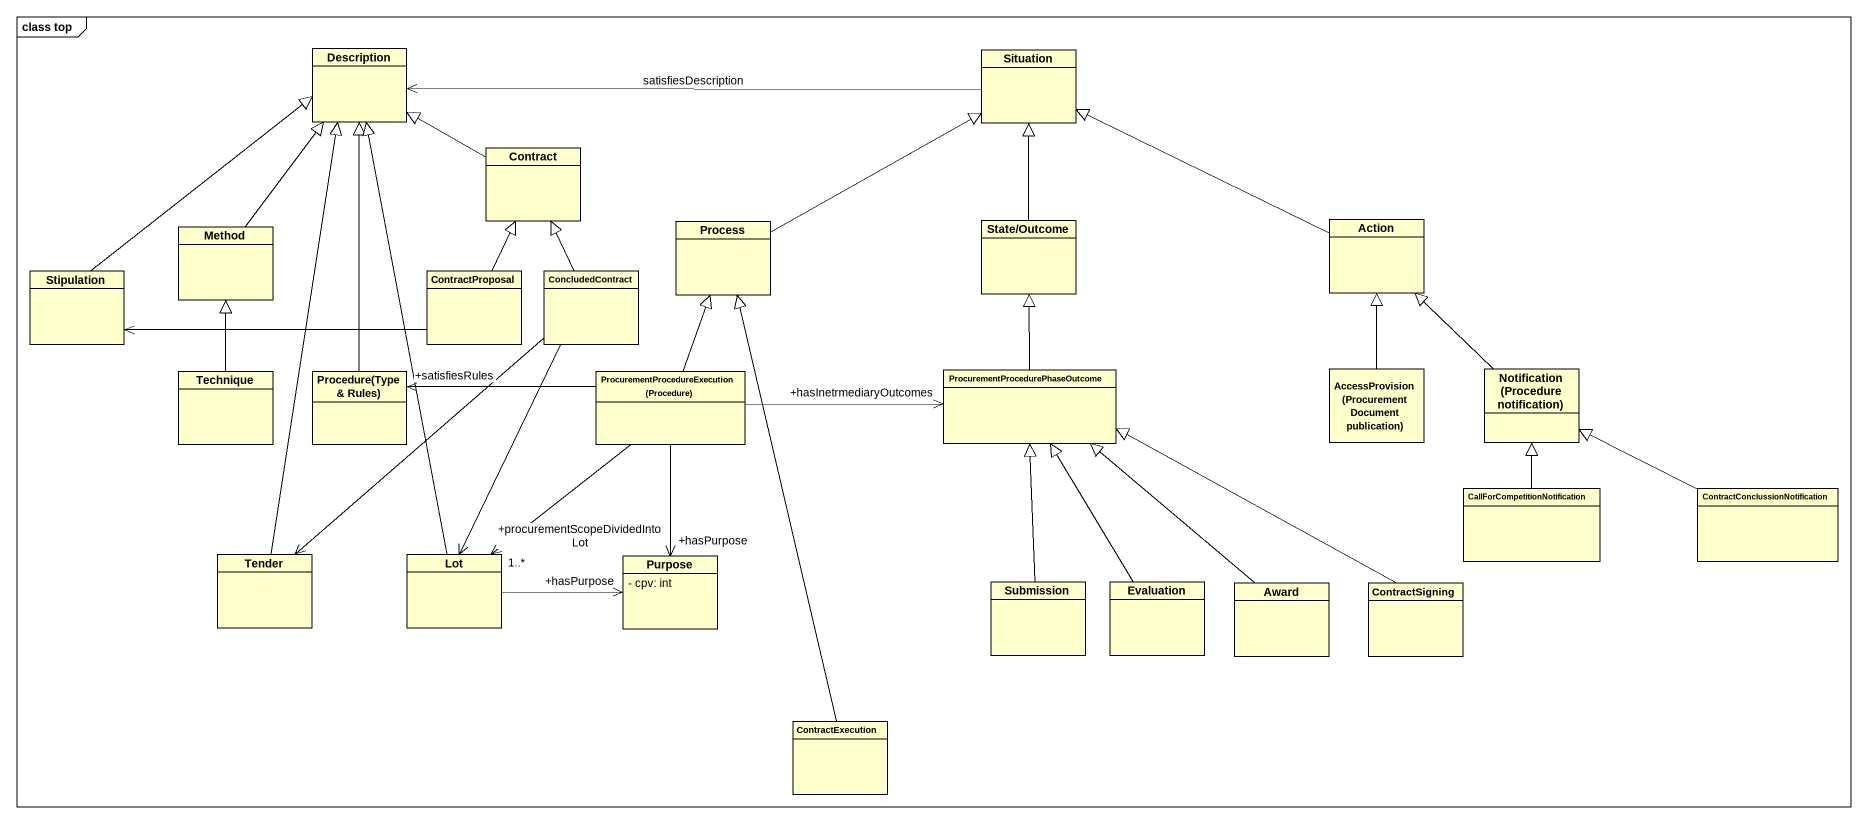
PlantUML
@startuml
mainframe class top
hide circle
hide empty members
skinparam classAttributeIconSize 0
class Description
class Situation
class Contract
class Method
class "Process" as Process_
class "State/Outcome" as State_Outcome
class "Action" as Action_
class Stipulation
class ContractProposal
class ConcludedContract
class Technique
class "Procedure(Type & Rules)" as Procedure_Type_Rules
class "ProcurementProcedureExecution (Procedure)" as ProcurementProcedureExecutio
class "ProcurementProcedurePhaseOutcome" as ProcurementProcedurePhaseOut
class "AccessProvision (Procurement Document publication)" as AccessProvision_Procurement
class "Notification (Procedure notification)" as Notification_Procedure
class "CallForCompetitionNotification" as CallForCompetitionNotificati
class "ContractConclussionNotification" as ContractConclussionNotificat
class Tender
class Lot
class Purpose {
  - cpv: int
}
class Submission
class Evaluation
class Award
class ContractSigning
class ContractExecution
Situation -left-> Description : satisfiesDescription
Contract -left-|> Description
Method -up-|> Description
Process_ -right-|> Situation
State_Outcome -up-|> Situation
Action_ -left-|> Situation
Stipulation -up-|> Description
ContractProposal -up-|> Contract
ContractProposal -left-> Stipulation
ConcludedContract -up-|> Contract
ConcludedContract --> Tender
ConcludedContract --> Lot
Technique -up-|> Method
Procedure_Type_Rules -up-|> Description
ProcurementProcedureExecutio -up-|> Process_
ProcurementProcedureExecutio -left-> "+satisfiesRules" Procedure_Type_Rules
ProcurementProcedureExecutio -right-> "+hasInetrmediaryOutcomes" ProcurementProcedurePhaseOut
ProcurementProcedureExecutio --> "+procurementScopeDividedIntoLot\n1..*" Lot
ProcurementProcedureExecutio --> "+hasPurpose" Purpose
ProcurementProcedurePhaseOut -up-|> State_Outcome
AccessProvision_Procurement -up-|> Action_
Notification_Procedure -up-|> Action_
CallForCompetitionNotificati -up-|> Notification_Procedure
ContractConclussionNotificat -left-|> Notification_Procedure
Tender -up-|> Description
Lot -up-|> Description
Lot -right-> "+hasPurpose" Purpose
Submission -up-|> ProcurementProcedurePhaseOut
Evaluation -up-|> ProcurementProcedurePhaseOut
Award -up-|> ProcurementProcedurePhaseOut
ContractSigning -left-|> ProcurementProcedurePhaseOut
ContractExecution -up-|> Process_
@enduml
